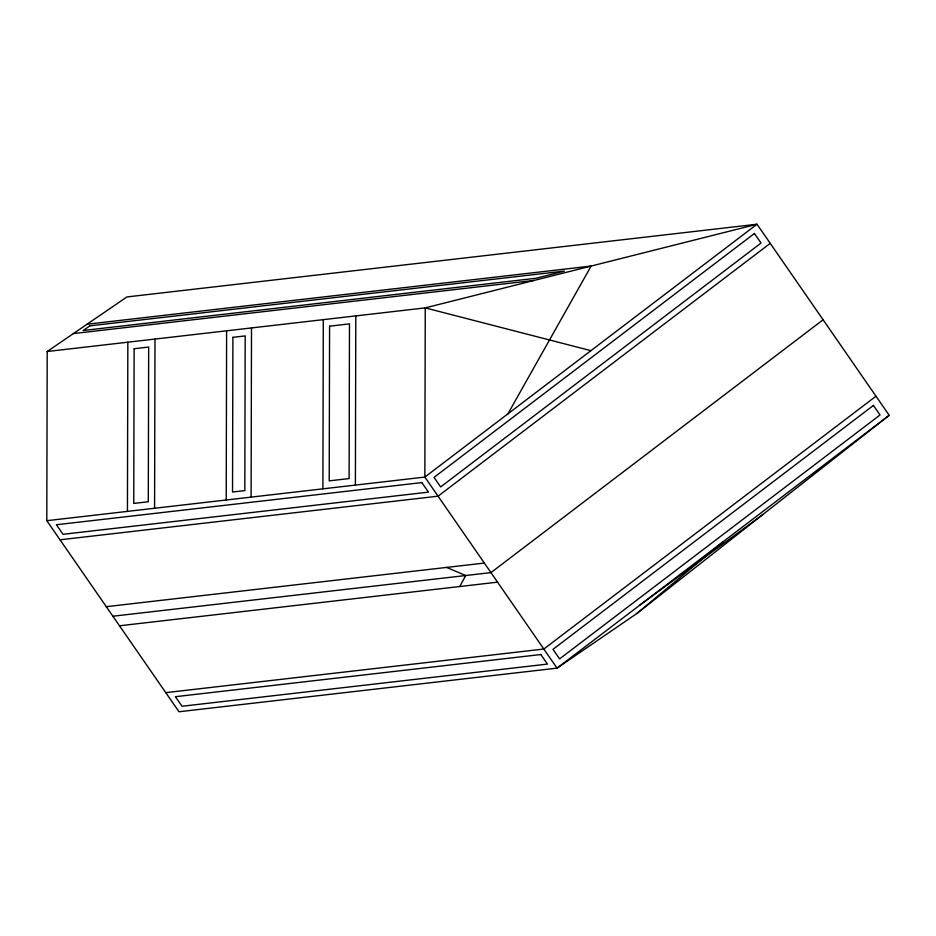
<?xml version="1.0" encoding="UTF-8"?>
<svg xmlns="http://www.w3.org/2000/svg" width="936" height="936" viewBox="0 0 936 936"><rect width="100%" height="100%" fill="white"/><g stroke="black" fill="none" stroke-linecap="round" stroke-linejoin="round"><path stroke-width="1.4" d="M46.8 520.697L47.198 351.503L126.922 296.946L757.002 224.242L889.2 415.303L636.761 613.571L557.049 668.14L178.998 711.758L46.8 520.697L424.85 477.079L757.002 224.242L425.26 307.885L47.198 351.503M127.436 511.395L127.846 342.202M154.58 508.26L154.99 339.066M226.219 500L226.617 330.806M251.105 497.133L251.503 327.928M322.897 488.849L323.294 319.644M355.399 485.094L355.797 315.9M459.751 586.521L465.742 575.523L446.53 567.415M507.897 413.876L591.131 266.07L87.06 324.219M636.761 613.571L723.118 541.722M770.223 243.348L438.071 496.185L60.021 539.803M823.107 319.773L490.955 572.61L112.893 616.227M875.979 396.197L543.828 649.034L165.777 692.652M889.2 415.303L557.049 668.14L424.85 477.079L425.26 307.885L590.932 350.661M640.084 604.925L762.98 514.437M73.382 333.579L534.234 280.414M106.283 606.68L484.345 563.062M119.504 625.786L497.554 582.157M134.129 348.73L133.754 503.416L148.297 501.743L148.672 347.045L134.129 348.73M232.9 337.334L232.537 492.02L244.822 490.604L245.185 335.919L232.9 337.334M329.577 326.173L329.215 480.87L349.116 478.565L349.479 323.879L329.577 326.173M754.439 233.485L434.035 477.383L440.645 486.942L761.05 243.044L754.439 233.485M873.417 405.44L553 649.338L559.611 658.885L880.027 414.987L873.417 405.44M89.938 325.833L83.105 330.513L535.954 278.261L564.396 271.089L89.938 325.833M421.855 482.59L56.406 524.745L63.016 534.304L428.466 492.137L421.855 482.59M540.832 654.533L175.383 696.7L181.994 706.259L547.443 664.092L540.832 654.533"/></g></svg>
